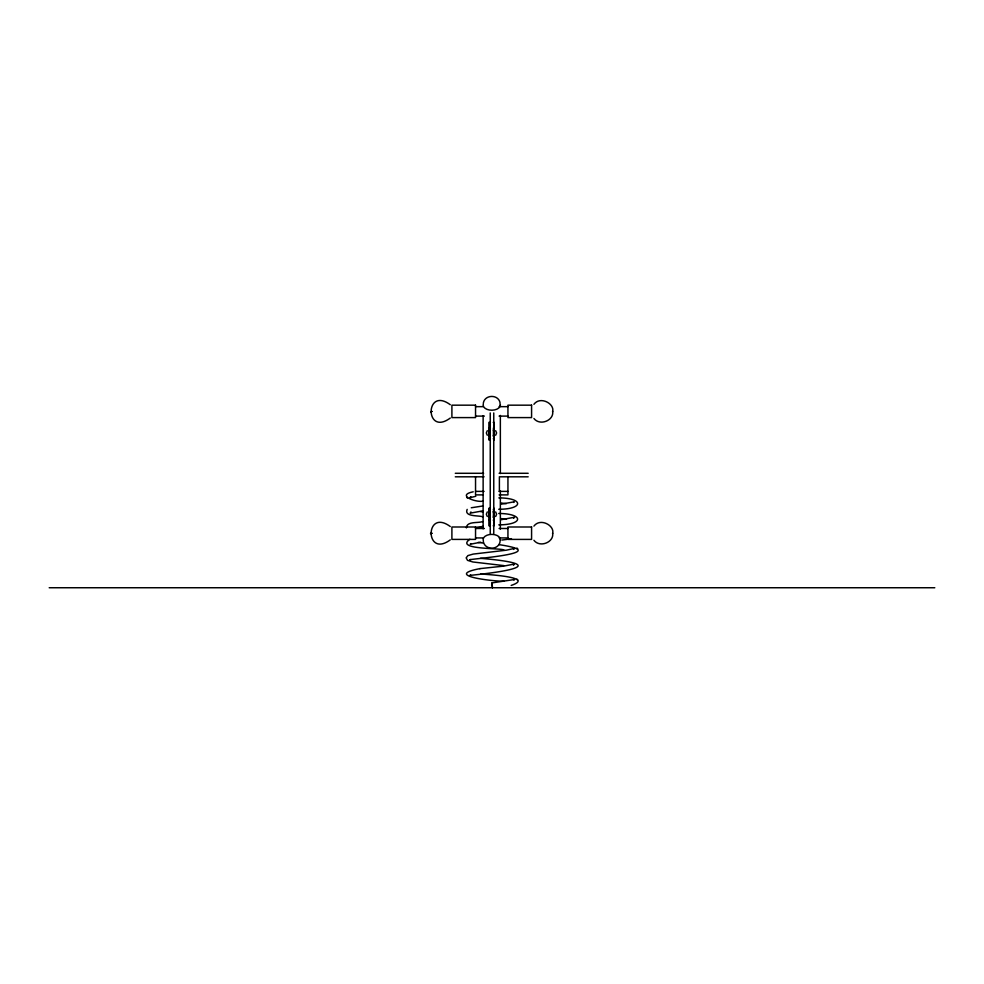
<?xml version="1.0" encoding="UTF-8"?>
<svg xmlns="http://www.w3.org/2000/svg" width="984" height="984" viewBox="0 0 984 984"><rect width="100%" height="100%" fill="white"/><g stroke="black" fill="none" stroke-linecap="round" stroke-linejoin="round"><path stroke-width="1.48" d="M500.143 406.158L500.339 404.965M483.341 402.973C484.866 394.572 497.941 394.141 500.007 402.444M470.955 511.926L470.155 513.156L483.365 510.782M513.476 565.283L514.275 564.066L503.747 566.12L479.786 568.641M500.007 542.135C497.966 550.437 484.878 550.031 483.341 541.618M513.562 518.31L514.546 517.24L501.188 519.712M513.55 549.429L514.546 548.371L506.366 550.191L473.193 554.09L467.904 555.591L466.17 557.866L467.511 560.351L472.849 561.975L503.808 565.603M470.856 496.662L470.118 497.67L475.838 496.256M492 582.897L492.43 587.743L492 582.897L514.571 579.49L513.882 579.994M513.685 502.455L514.251 501.815L501.299 504.152M470.758 543.635L470.192 544.263L480.709 542.221M487.289 511.926L486.342 514.214L487.289 516.489M495.653 516.489L496.6 514.214L495.653 511.926M487.289 430.697L486.342 432.96L487.289 435.236M495.653 435.236L496.6 432.96L495.653 430.697M470.586 559.453L470.155 559.921L470.955 559.527C483.279 557.83 550.683 552.344 498.753 544.607M467.166 509.392C463.808 516.92 478.581 515.308 482.64 516.735M480.106 568.604C441.877 575.837 495.395 581.556 503.956 581.212M470.659 575L469.614 575.665L470.266 575.357C502.197 572.147 554.324 564.755 480.463 558.309M533.931 404.289C540.179 395.777 554.939 403.649 552.639 411.779M533.931 526.108C540.179 517.584 554.939 525.456 552.639 533.599M450.278 418.052C424.793 436.785 424.793 385.986 450.278 404.719M450.278 539.872C424.793 558.604 424.793 507.805 450.278 526.526M469.885 539.269C454.411 549.871 501.619 547.842 503.956 550.044M431.914 533.291C430.156 534.472 429.971 532.762 431.914 533.266M473.23 491.803C455.973 495.223 475.813 502.578 482.75 501.176M471.274 507.769L482.591 506.022M511.2 585.431C536.858 576.698 482.8 574.422 480.61 573.881M509.466 539.011L511.459 538.654M475.862 527.387L483.255 526.379M507.178 539.367L501.852 540.056M482.689 521.557C478.113 523.377 466.588 520.93 466.391 527.916M498.703 509.281C523.869 509.269 523.918 497.941 498.827 497.892M498.79 524.853C523.463 524.829 524.251 513.685 498.74 513.451M552.639 411.423C554.201 420.34 539.921 426.293 533.931 418.483M552.639 533.242C554.201 542.147 539.921 548.1 533.931 540.302M475.543 406.663L482.91 406.663M499.097 406.663L507.941 406.663M475.543 416.109L484.374 416.109M499.097 416.109L507.941 416.109M493.23 422.357L494.029 422.357L494.029 440.069M488.913 428.261L489.712 428.261M493.23 428.261L494.029 428.261M488.913 429.75L489.577 429.75M493.365 429.75L494.029 429.75M488.913 429.971L489.577 429.971M493.365 429.971L494.029 429.971M488.913 430.389L489.577 430.389M493.365 430.389L494.029 430.389M488.913 430.992L489.577 430.992M493.365 430.992L494.029 430.992M488.913 431.73L489.577 431.73M493.365 431.73L494.029 431.73M488.913 432.542L489.577 432.542M493.365 432.542L494.029 432.542M488.913 433.391L489.577 433.391M493.365 433.391L494.029 433.391M488.913 434.202L489.577 434.202M493.365 434.202L494.029 434.202M488.913 434.94L489.577 434.94M493.365 434.94L494.029 434.94M488.913 435.531L489.577 435.531M493.365 435.531L494.029 435.531M488.913 435.961L489.577 435.961M493.365 435.961L494.029 435.961M488.913 436.17L489.577 436.17M493.365 436.17L494.029 436.17M488.913 438.766L489.712 438.766M493.23 438.766L494.029 438.766M455.297 473.292L483.611 473.292M499.097 473.292L528.174 473.292M455.297 476.809L484.079 476.809M528.174 476.809L499.392 476.809L499.392 491.385M475.543 491.385L484.079 491.385M499.097 491.385L507.941 491.385M482.91 494.891L475.543 494.891L475.543 476.809M499.097 494.891L507.941 494.891L507.941 476.809M488.913 509.355L489.712 509.355M493.23 509.355L494.029 509.355M488.913 511.016L489.577 510.979M493.365 510.979L494.029 511.016M488.913 511.176L489.577 511.262M493.365 511.262L494.029 511.176M488.913 511.569L489.577 511.705M493.365 511.705L494.029 511.569M488.913 512.147L489.577 512.147M493.365 512.147L494.029 512.147M488.913 512.332L489.577 512.332M493.365 512.332L494.029 512.332M488.913 513.07L489.577 513.07M493.365 513.07L494.029 513.07M488.913 513.894L489.577 513.894M493.365 513.894L494.029 513.894M488.913 514.743L489.577 514.743M493.365 514.743L494.029 514.743M488.913 515.554L489.577 515.554M493.365 515.554L494.029 515.554M488.913 516.268L489.577 516.268M493.365 516.268L494.029 516.268M488.913 516.846L489.577 516.846M493.365 516.846L494.029 516.846M488.913 517.154L489.577 517.24M493.365 517.154L494.029 517.24M488.913 517.436L489.577 517.399M493.365 517.399L494.029 517.436M488.913 520.13L489.712 520.13M493.23 520.13L494.029 520.13M493.23 525.764L494.029 525.764L494.029 508.162M475.543 528.482L484.374 528.482M499.097 528.482L507.941 528.482M475.543 537.928L482.91 537.928M499.097 537.928L507.941 537.928M49.2 587.743L934.8 587.743M501.139 503.021L506.28 503.685M480.623 511.606L483.304 511.938M501.25 518.593L506.452 519.269M480.463 527.166L483.181 527.498M483.304 543.094L478.162 542.43M466.699 497.326L467.486 498.064M516.932 548.039L517.732 548.777M516.944 579.17L517.719 579.92M500.143 538.42L500.352 539.626M500.352 415.433L500.352 473.562M500.352 490.745L500.352 529.158M493.759 412.936L493.759 533.426M490.241 412.936L490.241 533.426M489.712 440.069L489.712 422.357L488.913 422.357L488.913 440.069M489.712 508.162L489.712 525.764L488.913 525.764L488.913 508.162M483.132 415.752L483.132 528.838M500.007 403.452A8.635 5.252 0 0 1 492 410.217A8.635 5.252 0 0 1 483.341 403.76M483.341 540.831A8.635 5.252 0 0 1 492 534.373A8.635 5.252 0 0 1 500.007 541.139M430.844 411.779L431.914 411.46L430.844 411.779M470.438 559.638L469.909 559.97L470.549 559.675M470.401 497.4L469.872 497.719L470.5 497.424M475.543 405.174L451.902 405.174L451.902 417.597L475.543 417.597L475.543 405.174M531.581 405.174L507.941 405.174L507.941 417.597L531.581 417.597L531.581 405.174M475.543 526.993L451.902 526.993L451.902 539.404L475.543 539.404L475.543 526.993M531.581 526.993L507.941 526.993L507.941 539.404L531.581 539.404L531.581 526.993"/></g></svg>
